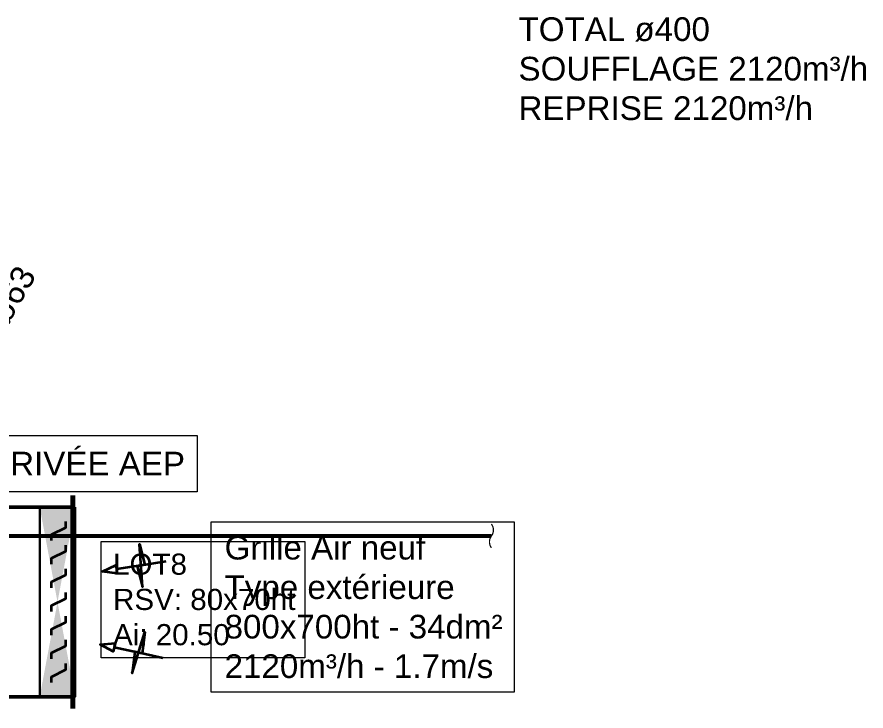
# Model space of a CAD drawing. Header units: metres. Extents: x -101133.8 to -101066.7, y -24899.3 to -24824.7.
# Drawn here: x -101100.375 to -101096.794, y -24849.373 to -24846.444 of the extents above; entities that cross this region are included whole.
import ezdxf

# ---------------------------------------------------------------- set-up
doc = ezdxf.new("R2010")
doc.units = ezdxf.units.M
doc.header["$LTSCALE"] = 0.2
for name, color, linetype in [('CMT-CVC-AIR NEUF', 3, 'Continuous'), ('CMT-CVC-CTA1-SOUFFLAGE', 4, 'Continuous'), ('CMT-PLB-EF-U', 140, 'Continuous'), ('CMT-PLB-EFSG-U', 152, 'Continuous'), ('CMT-RSV', 1, 'Continuous')]:
    doc.layers.add(name, color=color, linetype=linetype)
doc.styles.add('Arial', font='arial.ttf')

msp = doc.modelspace()

# ---------------------------------------------------------------- linework, layer by layer
at = {"layer": 'CMT-CVC-AIR NEUF', "lineweight": 50}
for p, q in [((-101100.1494, -24848.5134), (-101100.4357, -24848.5134)), ((-101100.1494, -24849.3134), (-101100.4357, -24849.3134))]:
    msp.add_line(p, q, dxfattribs=at)
at = {"layer": 'CMT-CVC-AIR NEUF', "lineweight": 35}
msp.add_lwpolyline([(-101100.1494, -24848.5134, 0, 0, 0), (-101100.2494, -24848.5134, 0, 0, 0), (-101100.2494, -24849.3134, 0, 0, 0), (-101100.1394, -24849.3134, 0, 0, 0), (-101100.1394, -24849.3634, 0.02, 0.02, 0), (-101100.1394, -24848.4634, 0, 0, 0), (-101100.1394, -24849.3134, 0, 0, 0), (-101100.2494, -24849.3134, 0, 0, 0)], format="xyseb", dxfattribs=at)
for points in [[(-101100.2294, -24848.6534), (-101100.2294, -24848.6284), (-101100.1694, -24848.5984), (-101100.1694, -24848.5734)], [(-101100.2294, -24848.7534), (-101100.2294, -24848.7284), (-101100.1694, -24848.6984), (-101100.1694, -24848.6734)], [(-101100.2294, -24848.8534), (-101100.2294, -24848.8284), (-101100.1694, -24848.7984), (-101100.1694, -24848.7734)], [(-101100.2294, -24848.9534), (-101100.2294, -24848.9284), (-101100.1694, -24848.8984), (-101100.1694, -24848.8734)], [(-101100.2294, -24849.0534), (-101100.2294, -24849.0284), (-101100.1694, -24848.9984), (-101100.1694, -24848.9734)], [(-101100.2294, -24849.1534), (-101100.2294, -24849.1284), (-101100.1694, -24849.0984), (-101100.1694, -24849.0734)], [(-101100.2294, -24849.2534), (-101100.2294, -24849.2284), (-101100.1694, -24849.1984), (-101100.1694, -24849.1734)]]:
    msp.add_lwpolyline(points, dxfattribs=at)
at = {"layer": 'CMT-CVC-AIR NEUF', "linetype": 'Continuous', "lineweight": 20}
msp.add_lwpolyline([(-101098.9171, -24848.575), (-101098.2782, -24848.575), (-101098.2782, -24849.2943), (-101099.556, -24849.2943), (-101099.556, -24848.575), (-101098.9171, -24848.575)], dxfattribs=at)
at = {"layer": 'CMT-CVC-AIR NEUF', "linetype": 'Continuous', "lineweight": 35}
for points in [[(-101099.7476, -24848.7427), (-101099.8675, -24848.7614), (-101099.8459, -24848.8488), (-101099.8581, -24848.6692), (-101099.8365, -24848.7566), (-101099.9551, -24848.7751), (-101099.9523, -24848.7928), (-101100.0143, -24848.7843), (-101099.9578, -24848.7573), (-101099.9551, -24848.7751)], [(-101099.7598, -24849.1496), (-101099.8784, -24849.1237), (-101099.8899, -24849.2129), (-101099.8363, -24849.0411), (-101099.8477, -24849.1304), (-101099.965, -24849.1048), (-101099.9688, -24849.1223), (-101100.0236, -24849.092), (-101099.9611, -24849.0872), (-101099.965, -24849.1048)]]:
    msp.add_lwpolyline(points, dxfattribs=at)
at = {"layer": 'CMT-PLB-EF-U', "linetype": 'Continuous', "lineweight": 20}
msp.add_lwpolyline([(-101100.1351, -24848.21), (-101099.6157, -24848.21), (-101099.6157, -24848.4484), (-101100.6545, -24848.4484), (-101100.6545, -24848.21), (-101100.1351, -24848.21)], dxfattribs=at)
at = {"layer": 'CMT-PLB-EFSG-U', "const_width": 0.00525}
msp.add_lwpolyline([(-101098.3738, -24848.5846, -0.333333), (-101098.3738, -24848.6346, 0.333333), (-101098.3738, -24848.6846)], format="xyb", dxfattribs=at)
at = {"layer": 'CMT-PLB-EFSG-U', "const_width": 0.0175}
msp.add_lwpolyline([(-101098.3738, -24848.6346), (-101100.4859, -24848.6346)], dxfattribs=at)
at = {"layer": 'CMT-RSV', "lineweight": 30}
msp.add_lwpolyline([(-101100.1292, -24848.5134), (-101100.1292, -24849.3134), (-101100.2792, -24849.3134), (-101100.2792, -24848.5134), (-101100.1292, -24848.5134)], dxfattribs=at)
at = {"layer": 'CMT-RSV', "linetype": 'Continuous', "lineweight": 20}
msp.add_lwpolyline([(-101099.5906, -24848.6576), (-101099.1608, -24848.6576), (-101099.1608, -24849.1484), (-101100.0204, -24849.1484), (-101100.0204, -24848.6576), (-101099.5906, -24848.6576)], dxfattribs=at)
at = {"layer": 'CMT-RSV', "color": 8, "linetype": 'Continuous', "lineweight": 15}
msp.add_solid([(-101100.2792, -24849.3134), (-101100.1292, -24849.3134), (-101100.1292, -24848.5134), (-101100.2792, -24848.5134)], dxfattribs=at)

# ---------------------------------------------------------------- texts
at = {"layer": 'CMT-CVC-AIR NEUF', "lineweight": 50, "insert": (-101099.4994, -24848.9347), "char_height": 0.1, "attachment_point": 4, "style": 'Arial'}
msp.add_mtext('Grille Air neuf\\PType extérieure\\P800x700ht - 34dm²\\P2120m³/h - 1.7m/s', dxfattribs=at)
at = {"layer": 'CMT-CVC-CTA1-SOUFFLAGE', "lineweight": 50, "insert": (-101098.2595, -24846.6632), "char_height": 0.1, "attachment_point": 4, "style": 'Arial'}
msp.add_mtext('TOTAL ø400\\PSOUFFLAGE 2120m³/h\\PREPRISE 2120m³/h', dxfattribs=at)
at = {"layer": 'CMT-PLB-EF-U', "linetype": 'Continuous', "lineweight": 20, "insert": (-101100.5979, -24848.3292), "char_height": 0.1, "attachment_point": 4, "style": 'Arial'}
msp.add_mtext('ARRIVÉE AEP', dxfattribs=at)
at = {"layer": 'CMT-PLB-EFSG-U', "linetype": 'Continuous', "lineweight": 20, "insert": (-101100.667, -24848.088), "char_height": 0.1, "attachment_point": 4, "rotation": 60, "style": 'Arial'}
msp.add_mtext('PEHD ø63', dxfattribs=at)
at = {"layer": 'CMT-RSV', "lineweight": 15, "insert": (-101099.9699, -24848.903), "char_height": 0.08925, "attachment_point": 4, "style": 'Arial'}
msp.add_mtext('LOT8\\PRSV: 80x70ht\\PAi: 20.50', dxfattribs=at)

doc.saveas('drawing.dxf')
